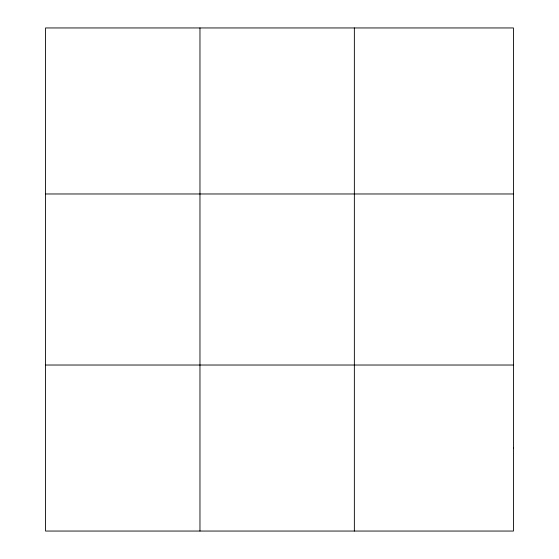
<?xml version="1.0" encoding="UTF-8"?>
<svg xmlns="http://www.w3.org/2000/svg" width="559" height="559" viewBox="0 0 559 559"><rect width="100%" height="100%" fill="white"/><g stroke="black" fill="none" stroke-linecap="round" stroke-linejoin="round"><path stroke-width="0.84" d="M199.968 531.05L199.968 27.95M354.357 531.05L354.357 27.95M45.572 193.973L513.428 193.973M45.572 365.027L513.428 365.027M513.428 448.038L513.428 531.05L45.572 531.05L45.572 27.95L513.428 27.95L513.428 448.038"/></g></svg>
